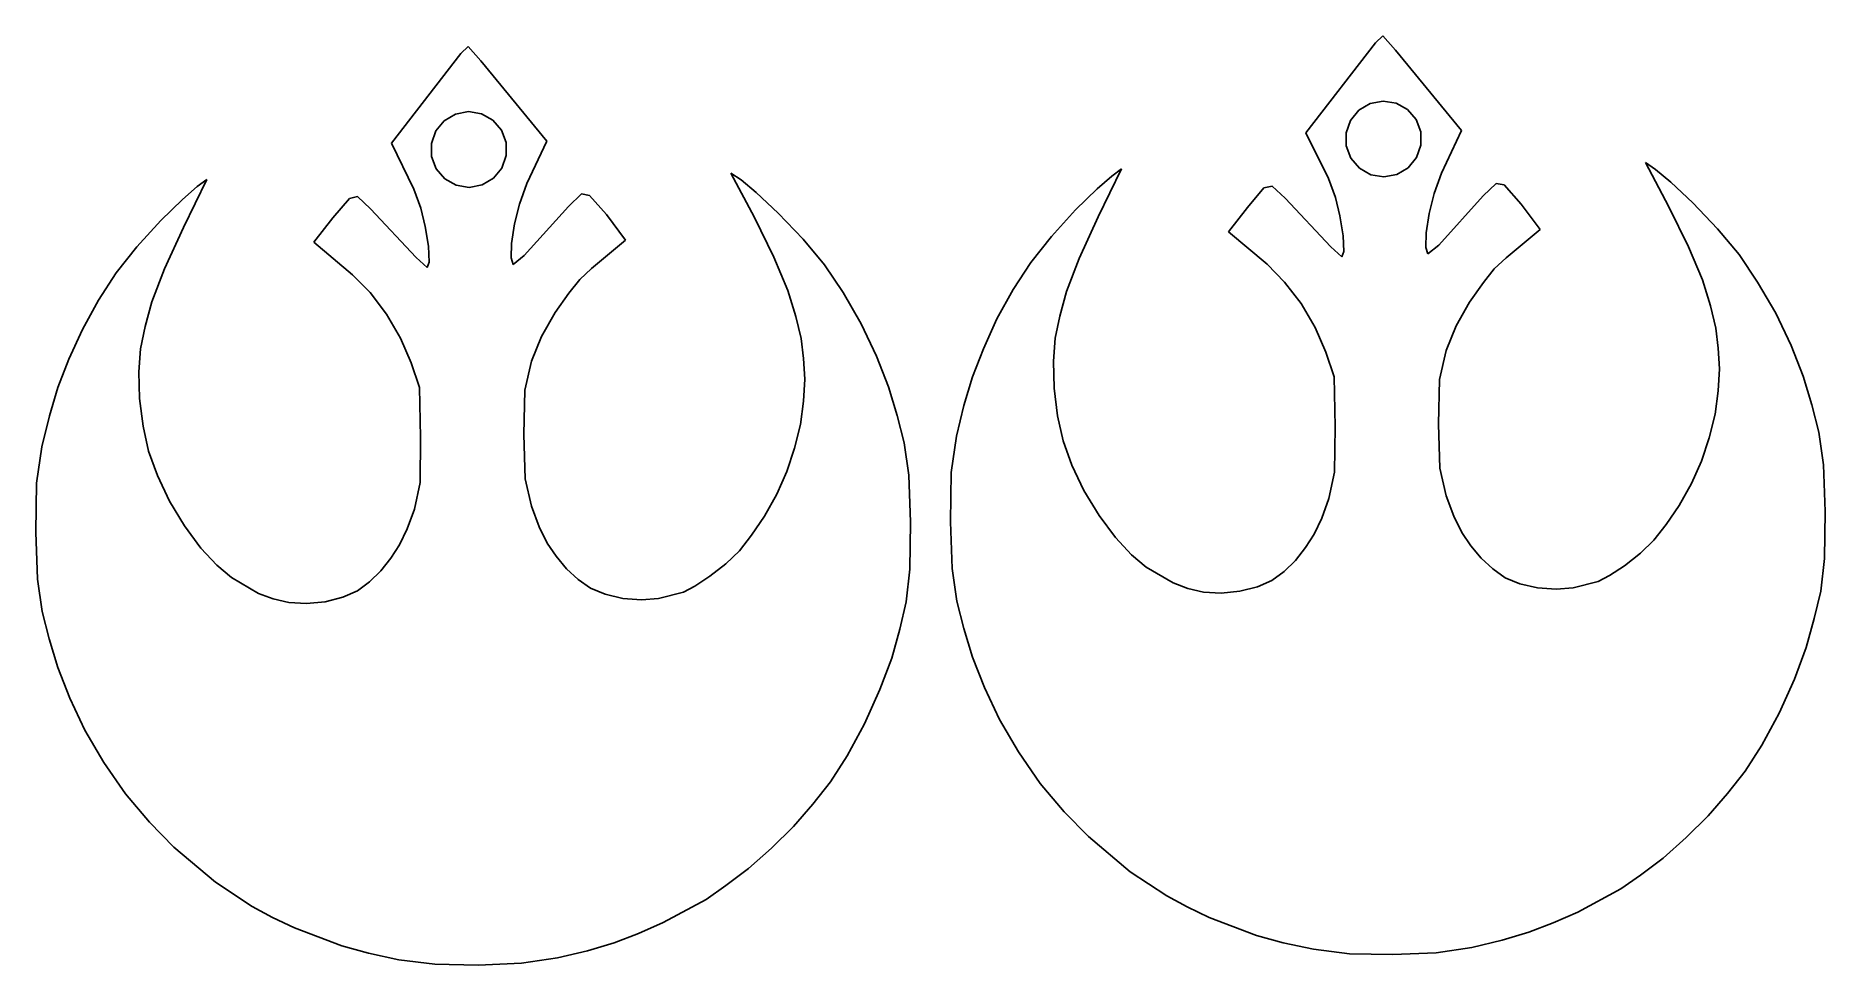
# Model space of a CAD drawing. Extents: x -41.3 to 41.3, y -21.5 to 21.5.
import ezdxf

# ---------------------------------------------------------------- set-up
doc = ezdxf.new("R2010")
doc.units = 0
doc.layers.get('0').update_dxf_attribs({"linetype": 'CONTINUOUS'})

msp = doc.modelspace()

# ---------------------------------------------------------------- linework, layer by layer
for p, q in [((-21.363, 20.97), (-21.703, 20.643)), ((-20.775, 20.308), (-21.363, 20.97)), ((20.564, 21.129), (17.352, 16.979)), ((20.904, 21.456), (20.564, 21.129)), ((21.492, 20.794), (20.904, 21.456)), ((24.532, 17.081), (21.492, 20.794)), ((-21.703, 20.643), (-24.915, 16.493)), ((-17.735, 16.595), (-20.775, 20.308)), ((20.315, 18.331), (19.792, 18.021)), ((20.913, 18.444), (20.315, 18.331)), ((20.913, 18.444), (21.513, 18.345)), ((21.513, 18.345), (22.042, 18.047)), ((-22.474, 17.535), (-22.86, 17.065)), ((-21.952, 17.845), (-22.474, 17.535)), ((-21.354, 17.958), (-21.952, 17.845)), ((-21.354, 17.958), (-20.754, 17.859)), ((-20.754, 17.859), (-20.224, 17.561)), ((-20.224, 17.561), (-19.828, 17.1)), ((19.407, 17.551), (19.206, 16.977)), ((19.792, 18.021), (19.407, 17.551)), ((22.042, 18.047), (22.439, 17.586)), ((22.439, 17.586), (22.653, 17.017)), ((-22.86, 17.065), (-23.061, 16.491)), ((-19.828, 17.1), (-19.614, 16.531)), ((-18.653, 14.634), (-17.735, 16.595)), ((17.352, 16.979), (18.387, 14.864)), ((19.213, 16.37), (19.206, 16.977)), ((22.66, 16.409), (22.653, 17.017)), ((23.614, 15.12), (24.532, 17.081)), ((-24.915, 16.493), (-23.88, 14.378)), ((-23.054, 15.883), (-23.061, 16.491)), ((-22.84, 15.315), (-23.054, 15.883)), ((-19.808, 15.349), (-19.607, 15.923)), ((-19.607, 15.923), (-19.614, 16.531)), ((19.427, 15.801), (19.213, 16.37)), ((19.823, 15.34), (19.427, 15.801)), ((22.073, 15.365), (22.459, 15.836)), ((22.459, 15.836), (22.66, 16.409)), ((-22.444, 14.853), (-22.84, 15.315)), ((-20.193, 14.879), (-19.808, 15.349)), ((-8.757, 14.8), (-9.229, 15.12)), ((-9.229, 15.12), (-8.139, 13.071)), ((8.379, 14.982), (7.701, 14.387)), ((7.743, 13.099), (8.829, 15.307)), ((8.829, 15.307), (8.379, 14.982)), ((20.353, 15.042), (19.823, 15.34)), ((20.953, 14.943), (20.353, 15.042)), ((20.953, 14.943), (21.55, 15.055)), ((21.55, 15.055), (22.073, 15.365)), ((23.272, 14.171), (23.614, 15.12)), ((33.51, 15.286), (33.038, 15.606)), ((33.038, 15.606), (34.128, 13.557)), ((34.21, 14.702), (33.51, 15.286)), ((-33.888, 14.496), (-34.566, 13.901)), ((-34.524, 12.613), (-33.438, 14.821)), ((-33.438, 14.821), (-33.888, 14.496)), ((-23.88, 14.378), (-23.546, 13.498)), ((-21.914, 14.556), (-22.444, 14.853)), ((-21.314, 14.457), (-21.914, 14.556)), ((-21.314, 14.457), (-20.716, 14.569)), ((-20.716, 14.569), (-20.193, 14.879)), ((-18.994, 13.685), (-18.653, 14.634)), ((-16.132, 14.154), (-16.727, 13.578)), ((-15.751, 14.086), (-16.132, 14.154)), ((-14.974, 13.2), (-15.751, 14.086)), ((-8.057, 14.216), (-8.757, 14.8)), ((-7.034, 13.262), (-8.057, 14.216)), ((7.701, 14.387), (6.703, 13.416)), ((15.411, 14.43), (14.646, 13.534)), ((15.788, 14.516), (15.411, 14.43)), ((16.391, 13.958), (15.788, 14.516)), ((18.387, 14.864), (18.721, 13.984)), ((23.05, 13.254), (23.272, 14.171)), ((25.54, 14.064), (23.485, 11.792)), ((26.135, 14.64), (25.54, 14.064)), ((26.516, 14.572), (26.135, 14.64)), ((27.293, 13.686), (26.516, 14.572)), ((35.233, 13.748), (34.21, 14.702)), ((-34.566, 13.901), (-35.564, 12.93)), ((-26.856, 13.944), (-27.62, 13.048)), ((-26.479, 14.03), (-26.856, 13.944)), ((-25.876, 13.471), (-26.479, 14.03)), ((-23.773, 11.221), (-25.876, 13.471)), ((-23.546, 13.498), (-23.346, 12.657)), ((-19.217, 12.768), (-18.994, 13.685)), ((-16.727, 13.578), (-18.781, 11.306)), ((-5.891, 12.06), (-7.034, 13.262)), ((6.703, 13.416), (5.588, 12.192)), ((14.646, 13.534), (13.774, 12.413)), ((18.494, 11.707), (16.391, 13.958)), ((18.721, 13.984), (18.921, 13.143)), ((22.91, 12.358), (23.05, 13.254)), ((28.173, 12.507), (27.293, 13.686)), ((34.128, 13.557), (35.033, 11.72)), ((36.376, 12.546), (35.233, 13.748)), ((-35.564, 12.93), (-36.679, 11.706)), ((-35.403, 10.691), (-34.524, 12.613)), ((-27.62, 13.048), (-28.493, 11.927)), ((-23.346, 12.657), (-23.203, 11.739)), ((-19.356, 11.872), (-19.217, 12.768)), ((-14.094, 12.021), (-14.974, 13.2)), ((-8.139, 13.071), (-7.234, 11.234)), ((6.864, 11.178), (7.743, 13.099)), ((13.774, 12.413), (15.561, 10.908)), ((18.921, 13.143), (19.064, 12.225)), ((26.6, 11.199), (28.173, 12.507)), ((37.364, 11.366), (36.376, 12.546)), ((-36.679, 11.706), (-37.637, 10.509)), ((-28.493, 11.927), (-26.706, 10.422)), ((-23.203, 11.739), (-23.166, 11.009)), ((-19.376, 11.201), (-19.356, 11.872)), ((-15.666, 10.713), (-14.094, 12.021)), ((-4.903, 10.88), (-5.891, 12.06)), ((5.588, 12.192), (4.63, 10.995)), ((19.013, 11.25), (18.494, 11.707)), ((19.064, 12.225), (19.101, 11.495)), ((22.891, 11.687), (22.91, 12.358)), ((22.979, 11.386), (22.891, 11.687)), ((23.485, 11.792), (22.979, 11.386)), ((35.033, 11.72), (35.676, 10.184)), ((-23.254, 10.764), (-23.773, 11.221)), ((-23.166, 11.009), (-23.254, 10.764)), ((-19.288, 10.9), (-19.376, 11.201)), ((-18.781, 11.306), (-19.288, 10.9)), ((-7.234, 11.234), (-6.591, 9.698)), ((-4.042, 9.602), (-4.903, 10.88)), ((4.63, 10.995), (3.823, 9.742)), ((6.281, 9.658), (6.864, 11.178)), ((15.561, 10.908), (16.366, 10.083)), ((19.101, 11.495), (19.013, 11.25)), ((26.056, 10.693), (26.6, 11.199)), ((38.225, 10.089), (37.364, 11.366)), ((-37.637, 10.509), (-38.444, 9.256)), ((-35.986, 9.172), (-35.403, 10.691)), ((-26.706, 10.422), (-25.901, 9.597)), ((-16.719, 9.573), (-16.211, 10.207)), ((-16.211, 10.207), (-15.666, 10.713)), ((16.366, 10.083), (17.135, 9.097)), ((24.915, 9.164), (25.548, 10.059)), ((25.548, 10.059), (26.056, 10.693)), ((35.676, 10.184), (36.044, 8.984)), ((39.058, 8.65), (38.225, 10.089)), ((-38.444, 9.256), (-39.196, 7.9)), ((-36.294, 8.027), (-35.986, 9.172)), ((-25.901, 9.597), (-25.132, 8.611)), ((-17.352, 8.678), (-16.719, 9.573)), ((-6.591, 9.698), (-6.223, 8.498)), ((-3.209, 8.164), (-4.042, 9.602)), ((3.823, 9.742), (3.071, 8.386)), ((5.973, 8.513), (6.281, 9.658)), ((17.135, 9.097), (17.774, 7.983)), ((24.288, 8.06), (24.915, 9.164)), ((-25.132, 8.611), (-24.493, 7.497)), ((-17.978, 7.574), (-17.352, 8.678)), ((-6.223, 8.498), (-5.978, 7.474)), ((3.071, 8.386), (2.445, 7.009)), ((5.762, 7.492), (5.973, 8.513)), ((36.044, 8.984), (36.289, 7.96)), ((39.767, 7.154), (39.058, 8.65)), ((-39.196, 7.9), (-39.822, 6.523)), ((-36.505, 7.006), (-36.294, 8.027)), ((-24.493, 7.497), (-23.999, 6.364)), ((-18.442, 6.434), (-17.978, 7.574)), ((-5.978, 7.474), (-5.864, 6.551)), ((-2.499, 6.668), (-3.209, 8.164)), ((5.687, 6.433), (5.762, 7.492)), ((17.774, 7.983), (18.268, 6.85)), ((23.825, 6.92), (24.288, 8.06)), ((36.289, 7.96), (36.403, 7.037)), ((-36.579, 5.947), (-36.505, 7.006)), ((-1.937, 5.25), (-2.499, 6.668)), ((2.445, 7.009), (1.938, 5.709)), ((18.268, 6.85), (18.659, 5.703)), ((23.521, 5.583), (23.825, 6.92)), ((36.403, 7.037), (36.457, 6.082)), ((40.329, 5.736), (39.767, 7.154)), ((-39.822, 6.523), (-40.328, 5.223)), ((-36.552, 4.708), (-36.579, 5.947)), ((-23.999, 6.364), (-23.607, 5.217)), ((-18.746, 5.097), (-18.442, 6.434)), ((-5.864, 6.551), (-5.81, 5.596)), ((5.715, 5.194), (5.687, 6.433)), ((36.457, 6.082), (36.403, 5.065)), ((-40.328, 5.223), (-40.719, 3.903)), ((-23.607, 5.217), (-23.569, 2.914)), ((-18.794, 3.041), (-18.746, 5.097)), ((-5.81, 5.596), (-5.864, 4.579)), ((-1.536, 3.929), (-1.937, 5.25)), ((1.938, 5.709), (1.548, 4.389)), ((5.875, 3.915), (5.715, 5.194)), ((18.659, 5.703), (18.697, 3.4)), ((23.473, 3.527), (23.521, 5.583)), ((36.403, 5.065), (36.255, 3.992)), ((40.73, 4.415), (40.329, 5.736)), ((-36.392, 3.429), (-36.552, 4.708)), ((-5.864, 4.579), (-6.012, 3.506)), ((1.548, 4.389), (1.203, 2.966)), ((41.053, 3.153), (40.73, 4.415)), ((-40.719, 3.903), (-41.064, 2.48)), ((-36.141, 2.271), (-36.392, 3.429)), ((-6.012, 3.506), (-6.283, 2.409)), ((-1.214, 2.667), (-1.536, 3.929)), ((6.126, 2.757), (5.875, 3.915)), ((18.697, 3.4), (18.677, 1.312)), ((23.542, 1.494), (23.473, 3.527)), ((36.255, 3.992), (35.984, 2.895)), ((-23.569, 2.914), (-23.59, 0.826)), ((-18.725, 1.008), (-18.794, 3.041)), ((-1.002, 1.167), (-1.214, 2.667)), ((1.203, 2.966), (0.956, 1.289)), ((6.539, 1.639), (6.126, 2.757)), ((35.984, 2.895), (35.632, 1.821)), ((41.264, 1.653), (41.053, 3.153)), ((-41.064, 2.48), (-41.311, 0.803)), ((-35.728, 1.153), (-36.141, 2.271)), ((-6.283, 2.409), (-6.634, 1.335)), ((35.632, 1.821), (35.161, 0.782)), ((-35.175, -0.029), (-35.728, 1.153)), ((-18.434, -0.266), (-18.725, 1.008)), ((-6.634, 1.335), (-7.106, 0.296)), ((-0.92, -1), (-1.002, 1.167)), ((0.956, 1.289), (0.92, -0.979)), ((7.092, 0.457), (6.539, 1.639)), ((18.677, 1.312), (18.415, 0.086)), ((23.833, 0.22), (23.542, 1.494)), ((41.347, -0.514), (41.264, 1.653)), ((-41.311, 0.803), (-41.347, -1.465)), ((-23.59, 0.826), (-23.852, -0.4)), ((-7.106, 0.296), (-7.668, -0.717)), ((7.788, -0.689), (7.092, 0.457)), ((18.415, 0.086), (18.081, -0.815)), ((24.188, -0.723), (23.833, 0.22)), ((35.161, 0.782), (34.599, -0.23)), ((-34.479, -1.175), (-35.175, -0.029)), ((-23.852, -0.4), (-24.186, -1.301)), ((-18.079, -1.209), (-18.434, -0.266)), ((-7.668, -0.717), (-8.268, -1.596)), ((8.542, -1.716), (7.788, -0.689)), ((18.081, -0.815), (17.732, -1.559)), ((24.554, -1.48), (24.188, -0.723)), ((34.599, -0.23), (33.999, -1.11)), ((41.314, -2.683), (41.347, -0.514)), ((-41.347, -1.465), (-41.262, -3.632)), ((-33.724, -2.202), (-34.479, -1.175)), ((-24.186, -1.301), (-24.534, -2.045)), ((-17.713, -1.966), (-18.079, -1.209)), ((-8.268, -1.596), (-8.833, -2.318)), ((-0.953, -3.169), (-0.92, -1)), ((0.92, -0.979), (1.005, -3.146)), ((17.732, -1.559), (17.331, -2.175)), ((24.968, -2.087), (24.554, -1.48)), ((33.999, -1.11), (33.434, -1.832)), ((-32.978, -2.991), (-33.724, -2.202)), ((-24.534, -2.045), (-24.936, -2.661)), ((-17.299, -2.574), (-17.713, -1.966)), ((-8.833, -2.318), (-9.453, -2.917)), ((9.288, -2.505), (8.542, -1.716)), ((17.331, -2.175), (16.869, -2.765)), ((25.443, -2.666), (24.968, -2.087)), ((32.814, -2.431), (32.076, -3.013)), ((33.434, -1.832), (32.814, -2.431)), ((-32.305, -3.562), (-32.978, -2.991)), ((-25.397, -3.251), (-25.926, -3.758)), ((-24.936, -2.661), (-25.397, -3.251)), ((-16.824, -3.153), (-17.299, -2.574)), ((-16.284, -3.647), (-16.824, -3.153)), ((-9.453, -2.917), (-10.191, -3.5)), ((-1.13, -4.674), (-0.953, -3.169)), ((1.005, -3.146), (1.22, -4.647)), ((9.962, -3.076), (9.288, -2.505)), ((11.212, -3.802), (9.962, -3.076)), ((16.341, -3.272), (15.78, -3.687)), ((16.869, -2.765), (16.341, -3.272)), ((25.982, -3.161), (25.443, -2.666)), ((26.553, -3.564), (25.982, -3.161)), ((32.076, -3.013), (31.379, -3.463)), ((41.137, -4.188), (41.314, -2.683)), ((-41.262, -3.632), (-41.047, -5.133)), ((-31.055, -4.288), (-32.305, -3.562)), ((-25.926, -3.758), (-26.487, -4.174)), ((-15.714, -4.05), (-16.284, -3.647)), ((-15.031, -4.327), (-15.714, -4.05)), ((-10.888, -3.949), (-11.412, -4.229)), ((-10.191, -3.5), (-10.888, -3.949)), ((11.885, -4.056), (11.212, -3.802)), ((12.619, -4.229), (11.885, -4.056)), ((15.104, -3.98), (14.298, -4.192)), ((15.104, -3.98), (15.78, -3.687)), ((27.235, -3.841), (26.553, -3.564)), ((28.047, -4.034), (27.235, -3.841)), ((28.908, -4.095), (28.047, -4.034)), ((29.702, -4.035), (28.908, -4.095)), ((30.855, -3.743), (29.702, -4.035)), ((31.379, -3.463), (30.855, -3.743)), ((-30.382, -4.542), (-31.055, -4.288)), ((-29.647, -4.715), (-30.382, -4.542)), ((-28.836, -4.759), (-29.647, -4.715)), ((-27.969, -4.679), (-28.836, -4.759)), ((-27.163, -4.466), (-27.969, -4.679)), ((-27.163, -4.466), (-26.487, -4.174)), ((-14.22, -4.52), (-15.031, -4.327)), ((-13.359, -4.581), (-14.22, -4.52)), ((-12.565, -4.522), (-13.359, -4.581)), ((-11.412, -4.229), (-12.565, -4.522)), ((-1.423, -5.942), (-1.13, -4.674)), ((1.22, -4.647), (1.544, -5.908)), ((13.43, -4.273), (12.619, -4.229)), ((14.298, -4.192), (13.43, -4.273)), ((40.844, -5.456), (41.137, -4.188)), ((-41.047, -5.133), (-40.723, -6.394)), ((40.473, -6.786), (40.844, -5.456)), ((-40.723, -6.394), (-40.321, -7.716)), ((-1.793, -7.273), (-1.423, -5.942)), ((1.544, -5.908), (1.946, -7.23)), ((-2.338, -8.731), (-1.793, -7.273)), ((1.946, -7.23), (2.501, -8.64)), ((39.929, -8.245), (40.473, -6.786)), ((-40.321, -7.716), (-39.766, -9.126)), ((39.22, -9.824), (39.929, -8.245)), ((-3.047, -10.31), (-2.338, -8.731)), ((2.501, -8.64), (3.189, -10.117)), ((-39.766, -9.126), (-39.078, -10.604)), ((38.416, -11.299), (39.22, -9.824)), ((-39.078, -10.604), (-38.203, -12.098)), ((-3.851, -11.785), (-3.047, -10.31)), ((3.189, -10.117), (4.064, -11.612)), ((37.647, -12.505), (38.416, -11.299)), ((-38.203, -12.098), (-37.197, -13.55)), ((-4.62, -12.991), (-3.851, -11.785)), ((4.064, -11.612), (5.069, -13.064)), ((-5.432, -14.014), (-4.62, -12.991)), ((5.069, -13.064), (6.176, -14.37)), ((36.835, -13.528), (37.647, -12.505)), ((-37.197, -13.55), (-36.091, -14.856)), ((-6.334, -15.051), (-5.432, -14.014)), ((35.933, -14.565), (36.835, -13.528)), ((-36.091, -14.856), (-34.972, -16.001)), ((6.176, -14.37), (7.295, -15.515)), ((34.922, -15.566), (35.933, -14.565)), ((-7.344, -16.052), (-6.334, -15.051)), ((7.295, -15.515), (9.225, -17.141)), ((33.851, -16.508), (34.922, -15.566)), ((-34.972, -16.001), (-33.042, -17.627)), ((-8.416, -16.994), (-7.344, -16.052)), ((32.816, -17.296), (33.851, -16.508)), ((-9.451, -17.782), (-8.416, -16.994)), ((9.225, -17.141), (10.919, -18.259)), ((31.895, -17.931), (32.816, -17.296)), ((-33.042, -17.627), (-31.347, -18.745)), ((-10.372, -18.417), (-9.451, -17.782)), ((29.909, -19.003), (31.895, -17.931)), ((-31.347, -18.745), (-30.406, -19.251)), ((-12.358, -19.49), (-10.372, -18.417)), ((10.919, -18.259), (11.861, -18.765)), ((11.861, -18.765), (12.874, -19.25)), ((28.773, -19.505), (29.909, -19.003)), ((-30.406, -19.251), (-29.393, -19.736)), ((-29.393, -19.736), (-27.208, -20.569)), ((-13.494, -19.991), (-12.358, -19.49)), ((12.874, -19.25), (15.059, -20.083)), ((27.651, -19.938), (28.773, -19.505)), ((-27.208, -20.569), (-25.969, -20.906)), ((-15.847, -20.789), (-14.616, -20.424)), ((-14.616, -20.424), (-13.494, -19.991)), ((15.059, -20.083), (16.298, -20.42)), ((16.298, -20.42), (17.702, -20.72)), ((23.367, -20.881), (25.023, -20.636)), ((25.023, -20.636), (26.42, -20.303)), ((26.42, -20.303), (27.651, -19.938)), ((-25.969, -20.906), (-24.565, -21.206)), ((-24.565, -21.206), (-22.904, -21.413)), ((-22.904, -21.413), (-20.901, -21.456)), ((-20.901, -21.456), (-18.899, -21.367)), ((-18.899, -21.367), (-17.244, -21.122)), ((-17.244, -21.122), (-15.847, -20.789)), ((17.702, -20.72), (19.363, -20.927)), ((19.363, -20.927), (21.366, -20.97)), ((21.366, -20.97), (23.367, -20.881))]:
    msp.add_line(p, q)

doc.saveas('drawing.dxf')
